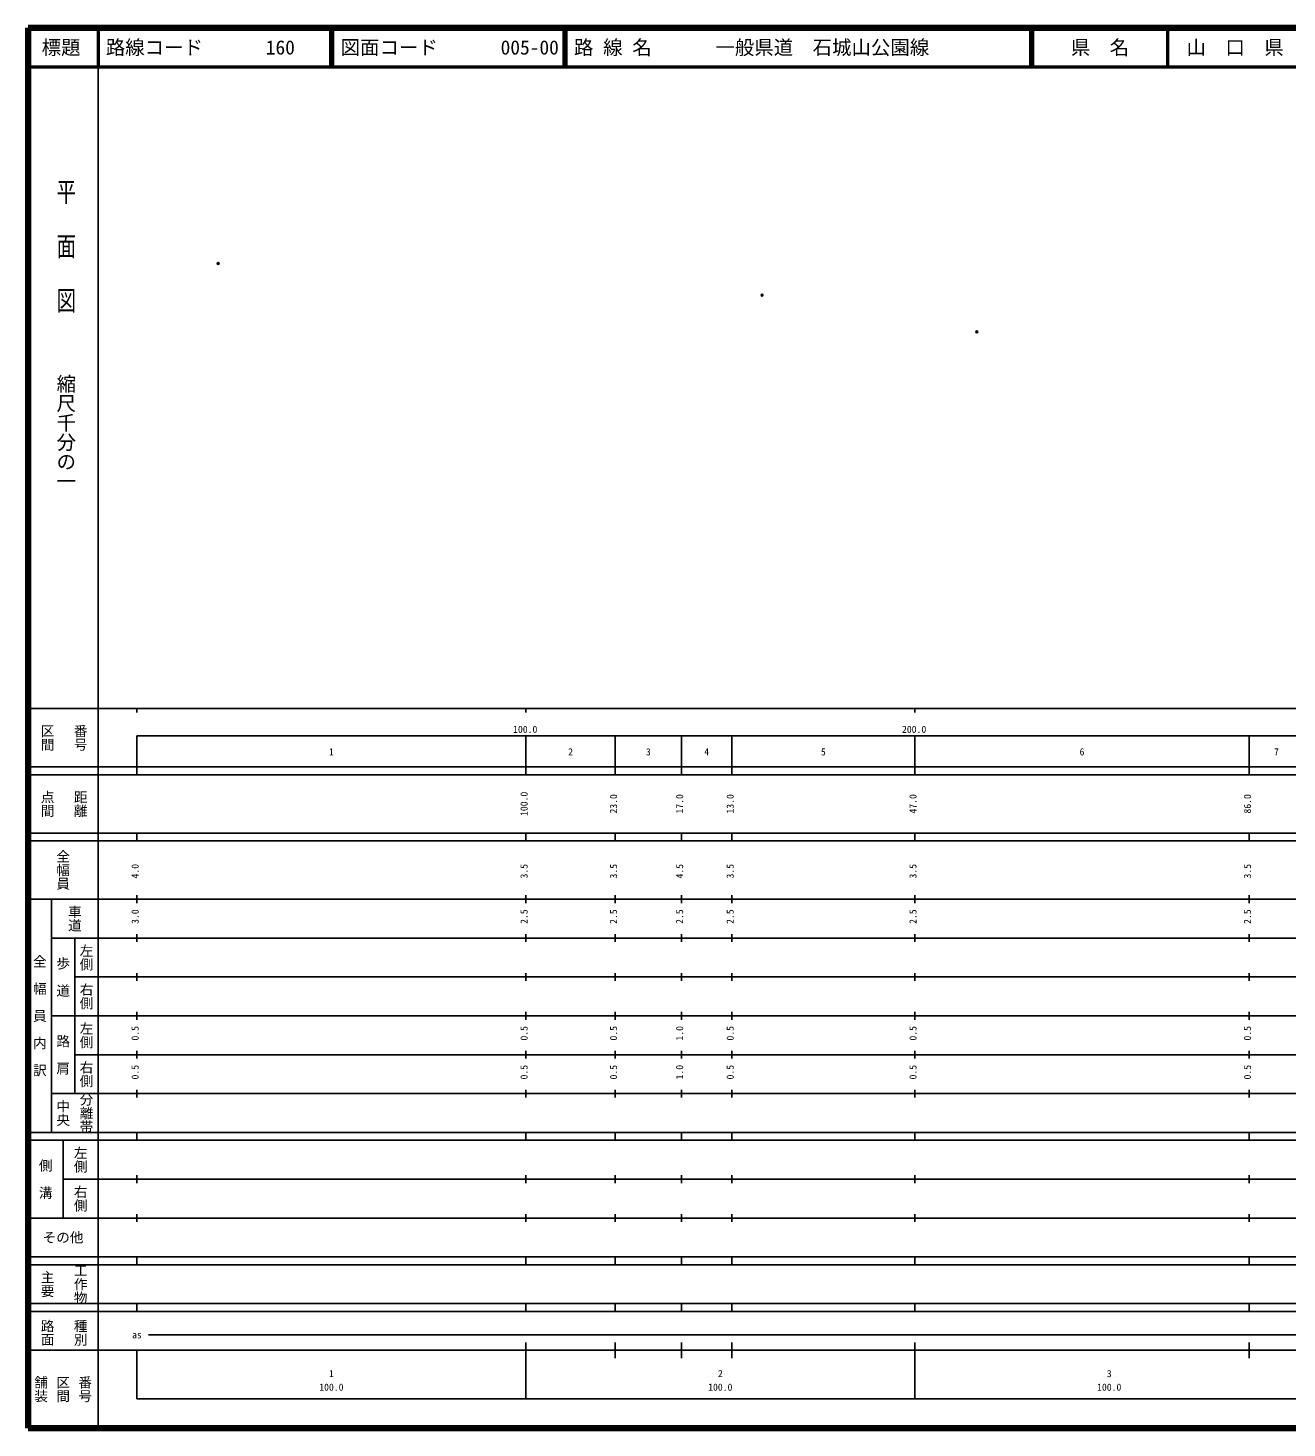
# Model space of a CAD drawing. Units: millimetres on the paper. Extents: x 40 to 680, y 20 to 380.
# Drawn here: x 40 to 363.7, y 20 to 380 of the extents above; entities that cross this region are included whole.
import ezdxf
from ezdxf.enums import TextEntityAlignment as Align

# ---------------------------------------------------------------- set-up
doc = ezdxf.new("R2010")
doc.units = ezdxf.units.MM
doc.header["$PDMODE"] = 32
doc.header["$PDSIZE"] = 0.5
doc.layers.add('M-OTRS', color=6, linetype='Continuous')
doc.layers.add('M-TTL-TXT', color=7, linetype='Continuous')
for name, color, linetype, lineweight in [('M-TTL', 2, 'Continuous', 140), ('M-TTL-BAND', 7, 'Continuous', 25), ('M-TTL-LINE', 7, 'Continuous', 50)]:
    doc.layers.add(name, color=color, linetype=linetype, lineweight=lineweight)
doc.styles.add('@ＭＳ ゴシック', font='')
doc.styles.add('ＭＳ ゴシック', font='')
doc.styles.get('@ＭＳ ゴシック').set_extended_font_data('@MS Gothic')
doc.styles.get('ＭＳ ゴシック').set_extended_font_data('MS Gothic')

msp = doc.modelspace()

# ---------------------------------------------------------------- linework, layer by layer
at = {"layer": 'M-OTRS'}
for p in [(88.898, 319.475), (228.731, 311.299), (283.947, 301.879)]:
    msp.add_point(p, dxfattribs=at)
at = {"layer": 'M-TTL'}
for p, q in [((40, 380), (40, 20)), ((680, 380), (40, 380)), ((40, 20), (680, 20))]:
    msp.add_line(p, q, dxfattribs=at)
at = {"layer": 'M-TTL-BAND'}
for p, q in [((58, 370), (58, 20)), ((40, 205), (579, 205)), ((68, 205), (68, 204)), ((168, 205), (168, 204)), ((268, 205), (268, 204)), ((68, 198), (579, 198)), ((68, 198), (68, 188)), ((168, 188), (168, 198)), ((191, 188), (191, 198)), ((208, 188), (208, 198)), ((221, 188), (221, 198)), ((268, 188), (268, 198)), ((354, 188), (354, 198)), ((40, 190), (579, 190)), ((40, 188), (579, 188)), ((40, 173), (579, 173)), ((68, 171), (68, 173)), ((168, 171), (168, 173)), ((191, 171), (191, 173)), ((208, 171), (208, 173)), ((221, 171), (221, 173)), ((268, 171), (268, 173)), ((354, 171), (354, 173)), ((40, 171), (579, 171)), ((40, 156), (579, 156)), ((46, 96), (46, 156)), ((68, 155), (68, 157)), ((168, 155), (168, 157)), ((191, 155), (191, 157)), ((208, 155), (208, 157)), ((221, 155), (221, 157)), ((268, 155), (268, 157)), ((354, 155), (354, 157)), ((46, 146), (579, 146)), ((52, 146), (52, 106)), ((68, 145), (68, 147)), ((168, 145), (168, 147)), ((191, 145), (191, 147)), ((208, 145), (208, 147)), ((221, 145), (221, 147)), ((268, 145), (268, 147)), ((354, 145), (354, 147)), ((68, 135), (68, 137)), ((168, 135), (168, 137)), ((191, 135), (191, 137)), ((208, 135), (208, 137)), ((221, 135), (221, 137)), ((268, 135), (268, 137)), ((354, 135), (354, 137)), ((52, 136), (579, 136)), ((46, 126), (579, 126)), ((68, 125), (68, 127)), ((168, 125), (168, 127)), ((191, 125), (191, 127)), ((208, 125), (208, 127)), ((221, 125), (221, 127)), ((268, 125), (268, 127)), ((354, 125), (354, 127)), ((52, 116), (579, 116)), ((68, 115), (68, 117)), ((168, 115), (168, 117)), ((191, 115), (191, 117)), ((208, 115), (208, 117)), ((221, 115), (221, 117)), ((268, 115), (268, 117)), ((354, 115), (354, 117)), ((46, 106), (579, 106)), ((68, 105), (68, 107)), ((168, 105), (168, 107)), ((191, 105), (191, 107)), ((208, 105), (208, 107)), ((221, 105), (221, 107)), ((268, 105), (268, 107)), ((354, 105), (354, 107)), ((40, 96), (579, 96)), ((40, 94), (579, 94)), ((49, 94), (49, 74)), ((68, 94), (68, 96)), ((168, 94), (168, 96)), ((191, 94), (191, 96)), ((208, 94), (208, 96)), ((221, 94), (221, 96)), ((268, 94), (268, 96)), ((354, 94), (354, 96)), ((49, 84), (579, 84)), ((68, 83), (68, 85)), ((168, 83), (168, 85)), ((191, 83), (191, 85)), ((208, 83), (208, 85)), ((221, 83), (221, 85)), ((268, 83), (268, 85)), ((354, 83), (354, 85)), ((40, 74), (579, 74)), ((68, 73), (68, 75)), ((168, 73), (168, 75)), ((191, 73), (191, 75)), ((208, 73), (208, 75)), ((221, 73), (221, 75)), ((268, 73), (268, 75)), ((354, 73), (354, 75)), ((40, 64), (579, 64)), ((40, 62), (579, 62)), ((68, 62), (68, 64)), ((168, 62), (168, 64)), ((191, 62), (191, 64)), ((208, 62), (208, 64)), ((221, 62), (221, 64)), ((268, 62), (268, 64)), ((354, 62), (354, 64)), ((40, 52), (579, 52)), ((68, 50), (68, 52)), ((168, 50), (168, 52)), ((191, 50), (191, 52)), ((208, 50), (208, 52)), ((221, 50), (221, 52)), ((268, 50), (268, 52)), ((354, 50), (354, 52)), ((40, 50), (579, 50)), ((71, 44), (565, 44)), ((40, 40), (579, 40)), ((68, 40), (68, 27.5)), ((168, 27.5), (168, 42)), ((191, 38), (191, 42)), ((208, 38), (208, 42)), ((221, 38), (221, 42)), ((268, 27.5), (268, 42)), ((354, 38), (354, 42)), ((68, 27.5), (579, 27.5))]:
    msp.add_line(p, q, dxfattribs=at)
at = {"layer": 'M-TTL-LINE'}
for p, q in [((58, 380), (58, 370)), ((117.75, 380), (117.75, 370)), ((118.25, 380), (118.25, 370)), ((177.75, 380), (177.75, 370)), ((178.25, 380), (178.25, 370)), ((297.75, 380), (297.75, 370)), ((298.25, 380), (298.25, 370)), ((333, 380), (333, 370)), ((40, 370), (680, 370))]:
    msp.add_line(p, q, dxfattribs=at)

# ---------------------------------------------------------------- texts
at = {"layer": 'M-TTL-BAND', "style": '@ＭＳ ゴシック', "width": 1.4}
msp.add_text('平  面  図', height=3.666, rotation=270, dxfattribs=at).set_placement((49.777, 306.475), align=Align.MIDDLE_RIGHT)
at = {"layer": 'M-TTL-BAND', "style": '@ＭＳ ゴシック'}
msp.add_text('縮尺千分の一', height=3.666, rotation=270, dxfattribs=at).set_placement((49.777, 261.03), align=Align.MIDDLE_RIGHT)
for s, p in [('区間', (45, 197.5)), ('番号', (53.5, 197.5)), ('点間', (45, 180.5)), ('距離', (53.5, 180.5)), ('全幅員', (49, 163.5)), ('車道', (52, 151)), ('左側', (55, 141)), ('全\u3000幅\u3000員\u3000内\u3000訳', (43, 126)), ('歩\u3000道', (49, 136)), ('右側', (55, 131)), ('左側', (55, 121)), ('路\u3000肩', (49, 116)), ('右側', (55, 111)), ('分離帯', (55, 101)), ('中央', (49, 101)), ('左側', (53.5, 89)), ('側\u3000溝', (44.5, 84)), ('右側', (53.5, 79)), ('工作物', (53.5, 57)), ('主要', (45, 57)), ('路面', (45, 44.5)), ('種別', (53.5, 44.5)), ('舗装', (43.333, 30)), ('区間', (49, 30)), ('番号', (54.667, 30))]:
    msp.add_text(s, height=2.566, rotation=270, dxfattribs=at).set_placement(p, align=Align.MIDDLE_CENTER)
at = {"layer": 'M-TTL-BAND', "style": 'ＭＳ ゴシック'}
for s, p in [('100.0', (167.844, 198.195)), ('200.0', (267.844, 198.195)), ('1', (118, 192.405)), ('2', (179.5, 192.405)), ('3', (199.5, 192.405)), ('4', (214.5, 192.405)), ('5', (244.5, 192.405)), ('6', (311, 192.405)), ('7', (361, 192.405)), ('as', (68, 42.5)), ('1', (118, 32.523)), ('2', (218, 32.523)), ('3', (318, 32.523)), ('100.0', (118, 29.033)), ('100.0', (218, 29.033)), ('100.0', (318, 29.033))]:
    msp.add_text(s, height=1.833, dxfattribs=at).set_placement(p, align=Align.BOTTOM_CENTER)
for s, p in [('100.0', (169, 180.5)), ('23.0', (192, 180.5)), ('17.0', (209, 180.5)), ('13.0', (222, 180.5)), ('47.0', (269, 180.5)), ('86.0', (355, 180.5)), ('4.0', (69, 163.174)), ('3.5', (169, 163.174)), ('3.5', (192, 163.174)), ('4.5', (209, 163.174)), ('3.5', (222, 163.174)), ('3.5', (269, 163.174)), ('3.5', (355, 163.174)), ('3.0', (69, 151.5)), ('2.5', (169, 151.5)), ('2.5', (192, 151.5)), ('2.5', (209, 151.5)), ('2.5', (222, 151.5)), ('2.5', (269, 151.5)), ('2.5', (355, 151.5)), ('0.5', (69, 121.5)), ('0.5', (169, 121.5)), ('0.5', (192, 121.5)), ('1.0', (209, 121.5)), ('0.5', (222, 121.5)), ('0.5', (269, 121.5)), ('0.5', (355, 121.5)), ('0.5', (69, 111.5)), ('0.5', (169, 111.5)), ('0.5', (192, 111.5)), ('1.0', (209, 111.5)), ('0.5', (222, 111.5)), ('0.5', (269, 111.5)), ('0.5', (355, 111.5))]:
    msp.add_text(s, height=1.833, rotation=90, dxfattribs=at).set_placement(p, align=Align.BOTTOM_CENTER)
msp.add_text('その他', height=2.566, dxfattribs=at).set_placement((49, 69), align=Align.MIDDLE_CENTER)
at = {"layer": 'M-TTL-TXT', "style": 'ＭＳ ゴシック'}
for s, p in [('標題', (48.5, 375)), ('県\u3000名', (315.625, 375)), ('山\u3000口\u3000県', (350.375, 375))]:
    msp.add_text(s, height=3.666, dxfattribs=at).set_placement(p, align=Align.MIDDLE_CENTER)
for s, p in [('路線コード', (60, 375)), ('160', (101.142, 375)), ('図面コード', (120.38, 375)), ('005-00', (161.521, 375)), ('路 線 名', (180.38, 375)), ('一般県道\u3000石城山公園線', (216.734, 375))]:
    msp.add_text(s, height=3.666, dxfattribs=at).set_placement(p, align=Align.MIDDLE_LEFT)

doc.saveas('drawing.dxf')
